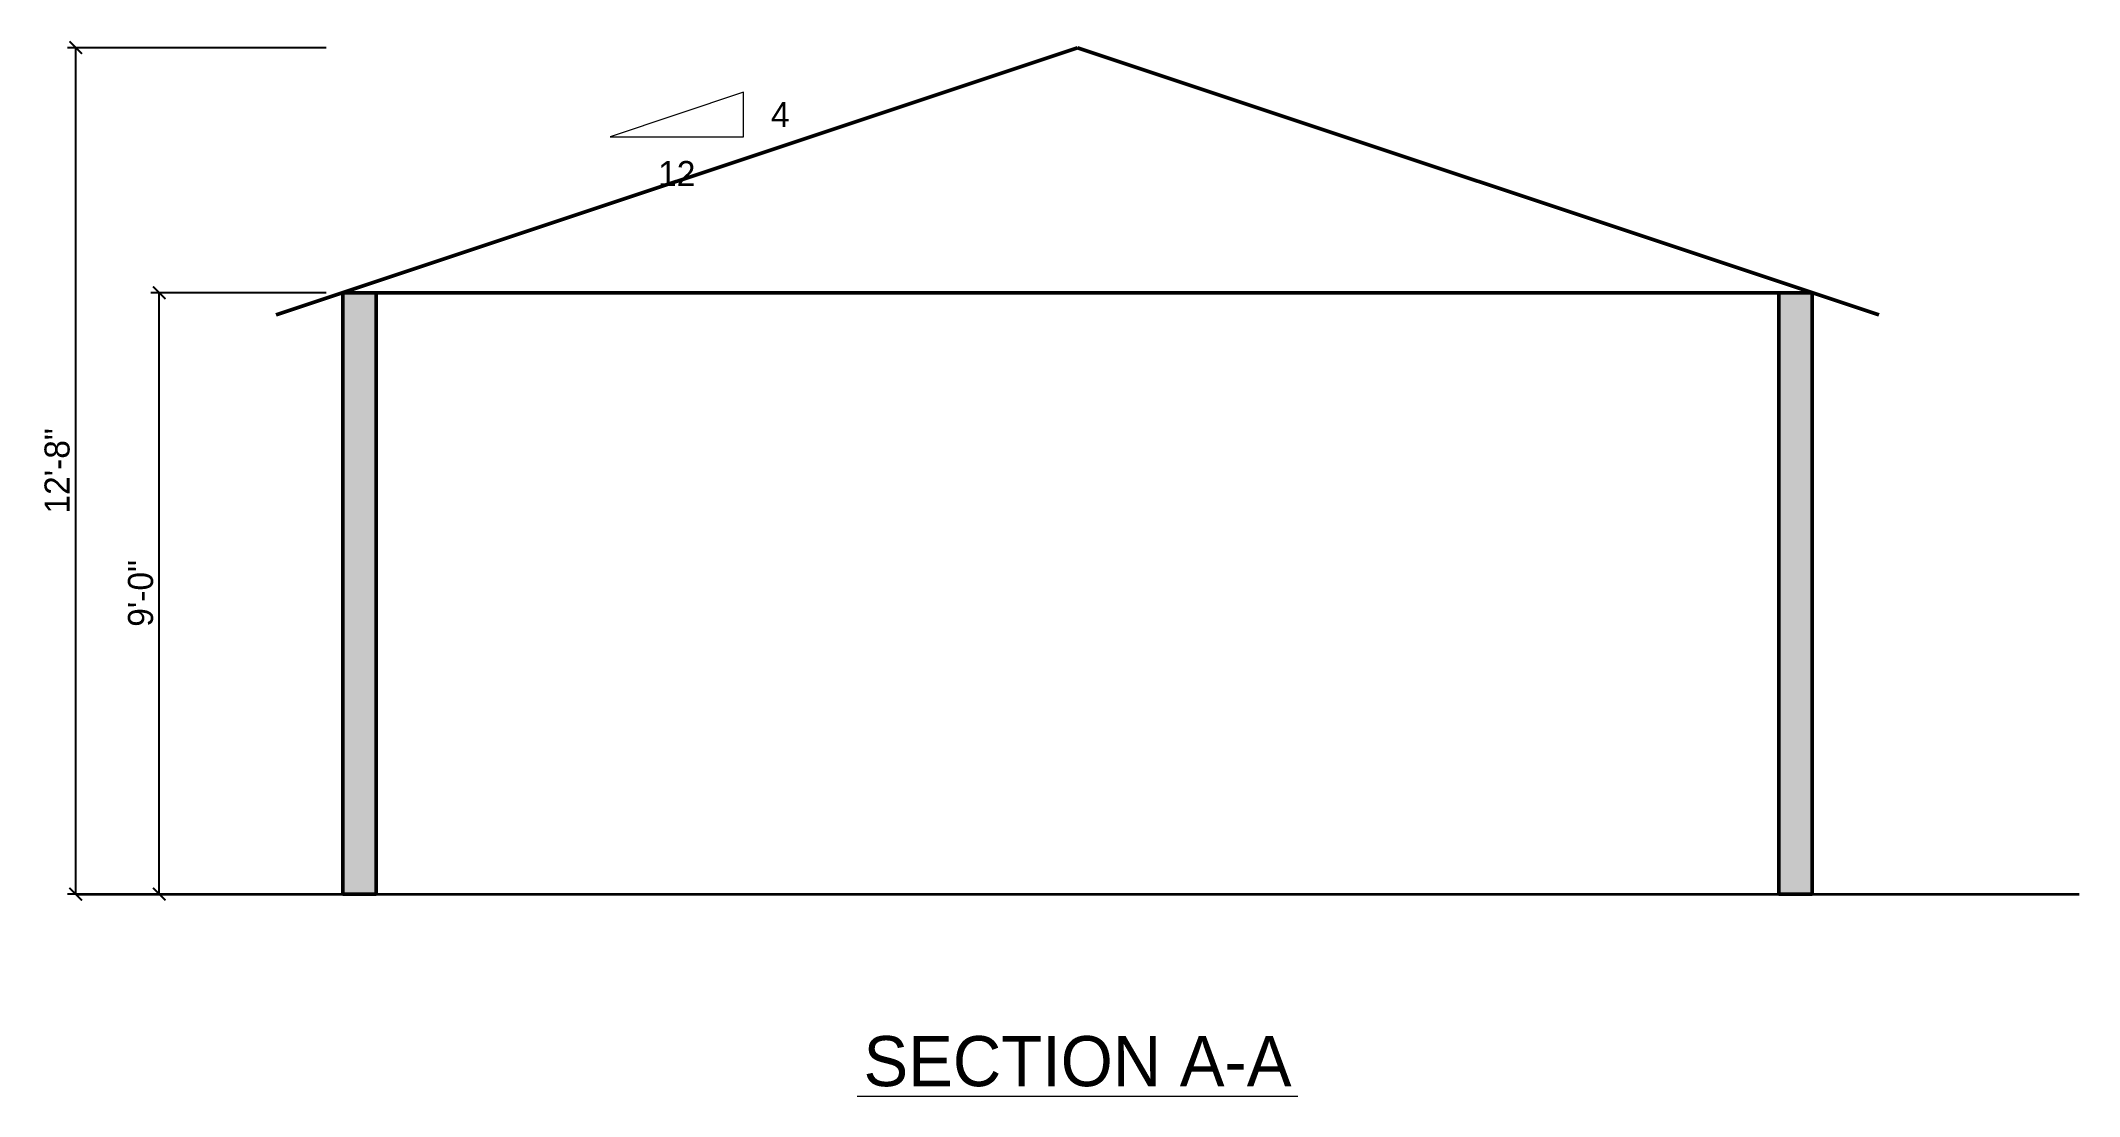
# Model space of a CAD drawing. Header units: metres. Extents: x -4.5 to 26, y -3 to 12.8.
import ezdxf
from ezdxf.enums import TextEntityAlignment as Align

# ---------------------------------------------------------------- set-up
doc = ezdxf.new("R2010")
doc.units = ezdxf.units.M
for name, color, linetype, lineweight in [('A-ANNO-DIMS', 3, 'Continuous', 13), ('A-ANNO-TEXT', 7, 'Continuous', 18), ('A-ELEV', 7, 'Continuous', 35), ('A-ROOF', 7, 'Continuous', 50), ('A-WALL', 7, 'Continuous', 50)]:
    doc.layers.add(name, color=color, linetype=linetype, lineweight=lineweight)
doc.dimstyles.new('CODEFRAME', dxfattribs={"dimtxt": 0.375, "dimasz": 0.1875, "dimexe": 0.125, "dimexo": 0.25, "dimgap": 0.09, "dimtad": 1, "dimdec": 1, "dimblk": 'ARCHTICK', "dimcen": 2.5, "dimazin": 3, "dimtfac": 1, "dimtmove": 0, "dimatfit": 3})

# ---------------------------------------------------------------- blocks, each defined once
blk = doc.blocks.new('_ARCHTICK')
at = {"color": 0, "linetype": 'BYBLOCK', "const_width": 0.15}
blk.add_lwpolyline([(-0.5, -0.5), (0.5, 0.5)], dxfattribs=at)

msp = doc.modelspace()

# ---------------------------------------------------------------- hatches: boundary and pattern name
at = {"layer": 'A-WALL'}
for points in [[(0, 0), (0.5, 0), (0.5, 9), (0, 9)], [(21.5, 0), (22, 0), (22, 9), (21.5, 9)]]:
    msp.add_hatch(color=7, dxfattribs=at).paths.add_polyline_path(points)

# ---------------------------------------------------------------- linework, layer by layer
at = {"layer": 'A-ANNO-TEXT'}
for p, q in [((6, 12), (4, 11.333)), ((6, 11.333), (6, 12)), ((4, 11.333), (6, 11.333)), ((7.7, -3.025), (14.3, -3.025))]:
    msp.add_line(p, q, dxfattribs=at)
at = {"layer": 'A-ELEV'}
msp.add_line((-4, 0), (26, 0), dxfattribs=at)
at = {"layer": 'A-ROOF'}
for p, q in [((-1, 8.667), (11, 12.667)), ((11, 12.667), (23, 8.667)), ((0, 9), (22, 9))]:
    msp.add_line(p, q, dxfattribs=at)
at = {"layer": 'A-WALL'}
for points in [[(0, 0), (0.5, 0), (0.5, 9), (0, 9)], [(21.5, 0), (22, 0), (22, 9), (21.5, 9)]]:
    msp.add_lwpolyline(points, close=True, dxfattribs=at)

# ---------------------------------------------------------------- texts
at = {"layer": 'A-ANNO-TEXT'}
for s, height, p in [('4', 0.375, (6.55, 11.667)), ('12', 0.375, (5, 10.783)), ('SECTION A-A', 0.75, (11, -2.5))]:
    msp.add_text(s, height=height, dxfattribs=at).set_placement(p, align=Align.MIDDLE_CENTER)

# ---------------------------------------------------------------- dimensions: what is measured, and where the dimension line sits
at = {"layer": 'A-ANNO-DIMS'}
for base, p2, text in [((-4, 0), (0, 12.667), '12\'-8"'), ((-2.75, 0), (0, 9), '9\'-0"')]:
    msp.add_linear_dim(base=base, p1=(0, 0), p2=p2, angle=90, text=text, dimstyle='CODEFRAME', dxfattribs=at).render()

doc.saveas('drawing.dxf')
